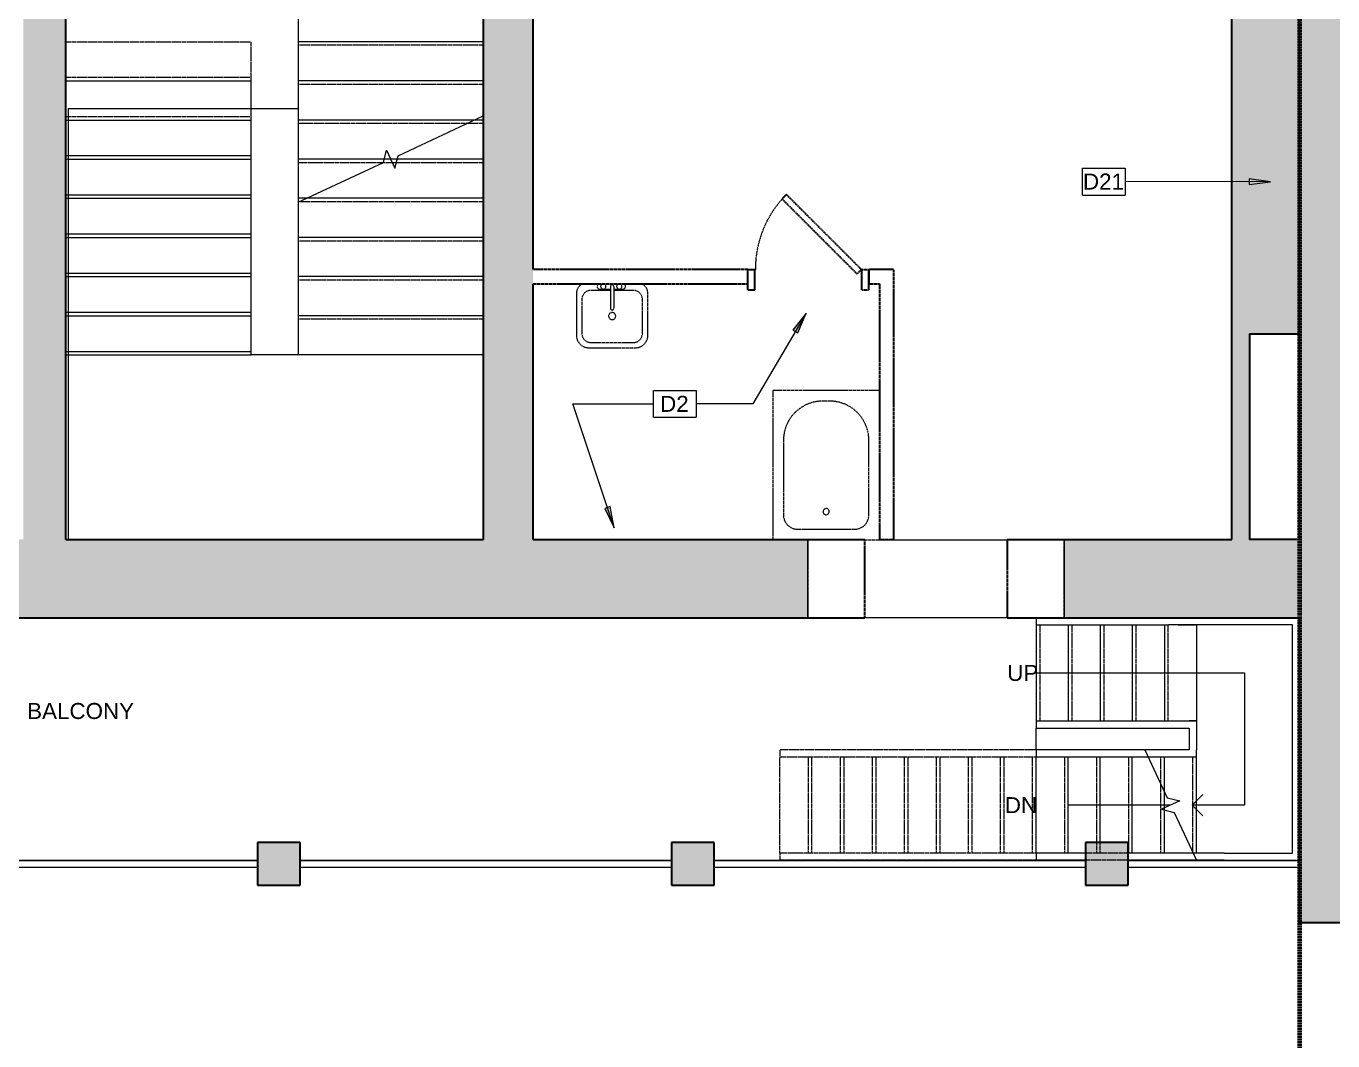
# Model space of a CAD drawing. Header units: inches. Extents: x -1176 to 1545, y -2552 to 978.
# Drawn here: x -356 to 11.1, y -34.4 to 250.7 of the extents above; entities that cross this region are included whole.
import ezdxf

# ---------------------------------------------------------------- set-up
doc = ezdxf.new("R2010")
doc.units = ezdxf.units.IN
doc.header["$MEASUREMENT"] = 0
for name, pattern in [('Dash', [0.25, 0.125, -0.125]), ('Demolished', [0.1875, 0.125, -0.0625]), ('Overhead 1_16_', [0.101562, 0.0625, -0.039062])]:
    doc.linetypes.add(name, pattern=pattern)
for name, color, linetype, lineweight in [('A-ANNO-KEYN', 231, 'Continuous', 9), ('A-ANNO-MATC', 214, 'Dash', 140), ('A-COLS', 52, 'Continuous', 18), ('A-DOOR', 31, 'Demolished', 9), ('A-DOOR-FRAM', 31, 'Demolished', 30), ('A-FLOR', 192, 'Continuous', 18), ('A-FLOR-HRAL', 11, 'Continuous', 18), ('A-WALL', 113, 'Continuous', 18), ('A-WALL-PATT', 111, 'Continuous', 18), ('G-ANNO-TEXT', 231, 'Continuous', 9), ('I-WALL', 2, 'Continuous', 18), ('P-SANR-FIXT', 6, 'Demolished', 9), ('S-STRS', 31, 'Continuous', 18), ('S-STRS-ANNO', 31, 'Continuous', 9), ('S-STRS-IDEN', 31, 'Continuous', 9), ('S-STRS-MBND', 31, 'Continuous', 18)]:
    doc.layers.add(name, color=color, linetype=linetype, lineweight=lineweight)
doc.styles.add('Arial', font='arial.ttf', dxfattribs={"height": 4.5})
doc.styles.add('Swis721 Lt BT', font='swissl.ttf', dxfattribs={"height": 4.5})

# ---------------------------------------------------------------- blocks, each defined once
blk = doc.blocks.new('Single Flush - D2 2_6_ X 8_-8253015-2nd Floor Demo')
at = {"layer": 'A-DOOR', "color": 250, "lineweight": 30}
for p, q in [((-6.17, 23.08), (-7.41, 21.84)), ((14.91, 2), (-6.17, 23.08)), ((-7.41, 21.84), (13.67, 0.76)), ((13.67, 0.76), (14.91, 2))]:
    blk.add_line(p, q, dxfattribs=at)
at = {"layer": 'A-DOOR', "color": 7}
blk.add_arc((14.91, 2), 29.81, 135, 180.5, dxfattribs=at)
at = {"layer": 'A-DOOR-FRAM', "color": 250}
for p, q in [((-17, -3.75), (-17, 2)), ((-17, 2), (-15, 2)), ((-15, -3.75), (-15, 2)), ((15, -3.75), (15, 2)), ((15, 2), (17, 2)), ((17, -3.75), (17, 2)), ((-17, -3.75), (-15, -3.75)), ((15, -3.75), (17, -3.75))]:
    blk.add_line(p, q, dxfattribs=at)
blk = doc.blocks.new('Sink Vanity-Square - 20_ x 18_-5377588-2nd Floor Demo')
at = {"layer": 'P-SANR-FIXT', "color": 7}
for p, q in [((-9.38, 4.59), (-9.38, -6.91)), ((0.12, 5.22), (-5.38, 5.22)), ((-2.88, 5.59), (0.12, 5.59)), ((0.12, 6.33), (0.12, 0.22)), ((1.12, 6.33), (1.12, 0.22)), ((1.12, 5.59), (3.62, 5.59)), ((6.62, 5.22), (1.12, 5.22)), ((10.62, -6.91), (10.62, 4.59)), ((-7.88, 2.72), (-7.88, -6.91)), ((9.12, -6.91), (9.12, 2.72)), ((-6.06, -10.91), (7.3, -10.91)), ((-5.38, -9.41), (6.62, -9.41))]:
    blk.add_line(p, q, dxfattribs=at)
for centre, radius, start, end in [((-6.88, 4.59), 2.5, 90, 180), ((-5.38, 2.72), 2.5, 90, 180), ((-2.88, 6.34), 0.75, 90, 270), ((-1.88, 6.34), 0.75, 360, 180), ((-1.88, 6.34), 0.75, 180, 0), ((0.62, 6.33), 0.5, 360, 180), ((2.62, 6.34), 0.75, 360, 180), ((2.62, 6.34), 0.75, 180, 360), ((3.62, 6.34), 0.75, 270, 90), ((6.62, 2.72), 2.5, 0, 90), ((8.12, 4.59), 2.5, 360, 90), ((0.62, 0.22), 0.5, 180, 0), ((0.62, -2), 1, 360, 180), ((0.62, -2), 1, 180, 0), ((-5.91, -7.4), 3.51, 171.8503, 267.5498), ((-5.38, -6.91), 2.5, 180, 270), ((6.62, -6.91), 2.5, 270, 0), ((7.15, -7.4), 3.51, 272.4502, 8.1497)]:
    blk.add_arc(centre, radius, start, end, dxfattribs=at)
blk = doc.blocks.new('Tub-Rectangular-3D - Tub-Rectangular-3D 2-5518168-2nd Floor Demo')
at = {"layer": 'P-SANR-FIXT', "color": 7}
for p, q in [((-1.72, 32), (-43.58, 32)), ((-1.72, 2), (-1.72, 32)), ((-15.72, 29), (-36.72, 29)), ((-40.72, 25), (-40.72, 9)), ((-4.72, 16), (-4.72, 18)), ((-43.72, 6.14), (-43.72, 2)), ((-36.72, 5), (-15.72, 5)), ((-43.72, 2), (-43.58, 2))]:
    blk.add_line(p, q, dxfattribs=at)
for centre, radius, start, end in [((-36.72, 25), 4, 90, 180), ((-15.72, 18), 11, 360, 90), ((-35.77, 17), 0.875, 90, 270), ((-35.77, 17), 0.875, 270, 90), ((-15.72, 16), 11, 270, 0), ((-36.72, 9), 4, 180, 270)]:
    blk.add_arc(centre, radius, start, end, dxfattribs=at)
blk = doc.blocks.new('Top Rail Type - Top Rail_Internal_-6920474-2nd Floor Demo')
at = {"layer": 'A-FLOR-HRAL', "lineweight": 9}
for p, q in [((-395.34, 16.3), (-291.02, 16.3)), ((-279.02, 16.3), (-174.7, 16.3)), ((-162.7, 16.3), (-58.38, 16.3)), ((-46.38, 16.3), (1.72, 16.3)), ((-291.02, 14.3), (-395.34, 14.3)), ((-174.7, 14.3), (-279.02, 14.3)), ((-58.38, 14.3), (-162.7, 14.3)), ((1.72, 14.3), (-46.38, 14.3))]:
    blk.add_line(p, q, dxfattribs=at)
blk = doc.blocks.new('Top Rail Type - Top Rail_Internal_-V21-2nd Floor Demo')
at = {"layer": 'A-FLOR-HRAL', "lineweight": 9}
for p, q in [((-291.02, 16.3), (-395.34, 16.3)), ((-174.7, 16.3), (-279.02, 16.3)), ((-58.38, 16.3), (-162.7, 16.3)), ((1.72, 16.3), (-46.38, 16.3)), ((-291.02, 14.3), (-395.34, 14.3)), ((-174.7, 14.3), (-279.02, 14.3)), ((-58.38, 14.3), (-162.7, 14.3)), ((1.72, 14.3), (-46.38, 14.3))]:
    blk.add_line(p, q, dxfattribs=at)
blk = doc.blocks.new('Keynote Tag - Keynote Number - Boxed-135510-2nd Floor Demo')
at = {"layer": 'A-ANNO-KEYN'}
for p, q in [((-0.125, -0.0792), (-0.125, 0.0781)), ((-0.125, 0.0781), (0.125, 0.0781)), ((0.125, 0.0781), (0.125, -0.0792)), ((-0.125, -0.0792), (0.125, -0.0792))]:
    blk.add_line(p, q, dxfattribs=at)

msp = doc.modelspace()

# ---------------------------------------------------------------- hatches: boundary and pattern name
at = {"layer": 'A-ANNO-KEYN'}
for points in [[(-6.37, 206.99), (-12.37, 207.78), (-12.37, 206.2)], [(-136.86, 170.08), (-140.58, 165.31), (-139.22, 164.51)], [(-190.76, 109.76), (-191.92, 115.7), (-193.42, 115.2)]]:
    msp.add_hatch(color=256, dxfattribs=at).paths.add_polyline_path(points, flags=0)
at = {"layer": 'A-COLS'}
for points in [[(-291.02, 9.32), (-279.02, 9.32), (-279.02, 21.32), (-291.02, 21.32)], [(-174.7, 9.32), (-162.7, 9.32), (-162.7, 21.32), (-174.7, 21.32)], [(-54.17, 9.32), (-46.38, 9.32), (-46.38, 21.32), (-58.38, 21.32), (-58.38, 9.32)]]:
    msp.add_hatch(color=250, dxfattribs=at).paths.add_polyline_path(points, flags=0)
at = {"layer": 'A-WALL-PATT'}
h = msp.add_hatch(color=250, dxfattribs=at)
h.paths.add_polyline_path([(1.72, -1.17), (18.22, -1.17), (18.22, 501.68), (1.72, 501.68), (1.72, 61.65)], flags=0)
h.paths.add_polyline_path([(1.72, 535.68), (18.22, 535.68), (18.22, 814.52), (1.72, 814.52), (1.72, 543.68)], flags=0)
at = {"layer": 'A-WALL-PATT', "lineweight": 9}
h = msp.add_hatch(color=7, dxfattribs=at)
h.paths.add_polyline_path([(-344.82, 106.47), (-344.82, 307.08), (-356.82, 307.08), (-356.82, 106.47)], flags=0)
h.paths.add_polyline_path([(-344.82, 343.08), (-344.82, 543.68), (-356.82, 543.68), (-356.82, 343.08)], flags=0)
h = msp.add_hatch(color=7, dxfattribs=at)
h.paths.add_polyline_path([(-227.57, 106.47), (-213.57, 106.47), (-213.57, 273.18), (-227.57, 273.18), (-227.57, 182.97)], flags=0)
h.paths.add_polyline_path([(-213.57, 307.18), (-213.57, 330.68), (-227.57, 330.68), (-227.57, 307.18)], flags=0)
at = {"layer": 'A-WALL-PATT'}
for points in [[(-7.28, 164.21), (1.72, 164.21), (1.72, 256.29), (-17.28, 256.29), (-17.28, 164.21), (-12.28, 164.21)], [(-17.28, 106.47), (-12.28, 106.47), (-12.28, 164.21), (-17.28, 164.21)], [(-7.28, 84.47), (1.72, 84.47), (1.72, 106.47), (-22.28, 106.47), (-22.28, 84.47)]]:
    msp.add_hatch(color=250, dxfattribs=at).paths.add_polyline_path(points, flags=0)
h = msp.add_hatch(color=250, dxfattribs=at)
h.paths.add_polyline_path([(-382.47, 84.47), (-136.38, 84.47), (-136.38, 106.47), (-421.98, 106.47), (-421.98, 84.47)], flags=0)
h.paths.add_polyline_path([(-22.28, 84.47), (-22.28, 106.47), (-64.38, 106.47), (-64.38, 84.47)], flags=0)
h.paths.add_polyline_path([(-570.07, 84.47), (-493.47, 84.47), (-493.47, 106.47), (-570.07, 106.47), (-570.07, 105.94)], flags=0)

# ---------------------------------------------------------------- linework, layer by layer
at = {"layer": 'A-ANNO-KEYN'}
for p, q in [((-6.37, 206.99), (-47.2, 207.02)), ((-6.37, 206.99), (-12.37, 207.78)), ((-12.37, 207.78), (-12.37, 206.2)), ((-12.37, 206.2), (-6.37, 206.99)), ((-136.86, 170.08), (-151.88, 144.54)), ((-136.86, 170.08), (-140.58, 165.31)), ((-139.22, 164.51), (-136.86, 170.08)), ((-140.58, 165.31), (-139.22, 164.51)), ((-202.46, 144.54), (-179.76, 144.56)), ((-190.76, 109.76), (-202.46, 144.54)), ((-151.88, 144.54), (-167.76, 144.56)), ((-191.92, 115.7), (-193.42, 115.2)), ((-193.42, 115.2), (-190.76, 109.76)), ((-190.76, 109.76), (-191.92, 115.7))]:
    msp.add_line(p, q, dxfattribs=at)
at = {"layer": 'A-ANNO-MATC'}
msp.add_line((1.72, 857.52), (1.72, -90.48), dxfattribs=at)
at = {"layer": 'A-COLS', "color": 8, "lineweight": 30}
for p, q in [((-279.02, 21.32), (-291.02, 21.32)), ((-291.02, 21.32), (-291.02, 9.32)), ((-279.02, 9.32), (-279.02, 21.32)), ((-162.7, 21.32), (-174.7, 21.32)), ((-174.7, 21.32), (-174.7, 9.32)), ((-162.7, 9.32), (-162.7, 21.32)), ((-46.38, 21.32), (-58.38, 21.32)), ((-58.38, 21.32), (-58.38, 9.32)), ((-46.38, 9.32), (-46.38, 21.32)), ((-291.02, 9.32), (-279.02, 9.32)), ((-174.7, 9.32), (-162.7, 9.32)), ((-58.38, 9.32), (-46.38, 9.32))]:
    msp.add_line(p, q, dxfattribs=at)
at = {"layer": 'A-FLOR'}
for p, q in [((-344.1, 106.47), (-344.1, 227.58)), ((-344.1, 227.58), (-279.57, 227.58)), ((-116.24, 106.32), (-80.38, 106.32)), ((-80.38, 84.47), (-120.38, 84.47)), ((-72.22, 47.32), (-72.22, 53.47)), ((-72.22, 18.32), (-72.22, 45.32)), ((-58.38, 16.32), (-69.51, 16.32)), ((-27.22, 16.32), (-46.38, 16.32))]:
    msp.add_line(p, q, dxfattribs=at)
at = {"layer": 'A-WALL', "color": 8, "lineweight": 30}
for p, q in [((1.72, 106.47), (1.72, 314.18)), ((-344.82, 106.47), (-344.82, 307.08)), ((-227.57, 273.18), (-227.57, 106.47)), ((-213.57, 182.32), (-213.57, 273.18)), ((-17.28, 164.21), (-17.28, 256.29)), ((-213.57, 106.47), (-213.57, 178.32)), ((-12.28, 164.21), (1.72, 164.21)), ((-344.82, 106.47), (-227.57, 106.47)), ((-213.57, 106.47), (-120.38, 106.47)), ((-80.38, 106.47), (-17.28, 106.47)), ((1.72, 106.47), (-12.28, 106.47)), ((-421.98, 84.47), (-120.38, 84.47)), ((-80.38, 84.47), (1.72, 84.47)), ((1.72, -1.17), (1.72, 84.47)), ((1.72, -1.17), (118.22, -1.17))]:
    msp.add_line(p, q, dxfattribs=at)
at = {"layer": 'A-WALL', "color": 250, "linetype": 'Demolished', "lineweight": 30}
for p, q in [((-153.24, 182.32), (-213.57, 182.32)), ((-153.24, 178.32), (-153.24, 182.32)), ((-112.24, 182.32), (-119.24, 182.32)), ((-119.24, 182.32), (-119.24, 178.32)), ((-112.24, 106.47), (-112.24, 182.32)), ((-213.57, 178.32), (-153.24, 178.32)), ((-119.24, 178.32), (-116.24, 178.32)), ((-116.24, 178.32), (-116.24, 106.47)), ((-120.38, 84.47), (-120.38, 106.47)), ((-116.24, 106.47), (-112.24, 106.47)), ((-80.38, 106.47), (-80.38, 84.47))]:
    msp.add_line(p, q, dxfattribs=at)
at = {"layer": 'A-WALL', "lineweight": 9}
for p, q in [((-136.38, 84.47), (-136.38, 106.47)), ((-64.38, 106.47), (-64.38, 84.47))]:
    msp.add_line(p, q, dxfattribs=at)
at = {"layer": 'A-WALL', "color": 7, "linetype": 'Demolished', "lineweight": 9}
for p, q in [((-136.38, 106.47), (-136.38, 84.47)), ((-64.38, 84.47), (-64.38, 106.47))]:
    msp.add_line(p, q, dxfattribs=at)
at = {"layer": 'I-WALL', "color": 8, "lineweight": 30}
for p, q in [((-17.28, 106.47), (-17.28, 164.21)), ((-12.28, 164.21), (-12.28, 106.47))]:
    msp.add_line(p, q, dxfattribs=at)
at = {"layer": 'S-STRS', "lineweight": 9}
for p, q in [((-279.57, 257.32), (-279.57, 246.32)), ((-279.57, 246.32), (-279.57, 235.32)), ((-227.57, 246.32), (-279.57, 246.32)), ((-344.82, 235.32), (-292.82, 235.32)), ((-292.82, 224.32), (-292.82, 235.32)), ((-279.57, 235.32), (-279.57, 224.32)), ((-227.57, 235.32), (-279.57, 235.32)), ((-344.82, 224.32), (-292.82, 224.32)), ((-292.82, 213.32), (-292.82, 224.32)), ((-279.57, 224.32), (-279.57, 213.32)), ((-229.98, 224.32), (-279.57, 224.32)), ((-227.57, 224.32), (-229.98, 224.32)), ((-344.1, 213.32), (-292.82, 213.32)), ((-292.82, 202.32), (-292.82, 213.32)), ((-279.57, 213.32), (-279.57, 202.32)), ((-255.38, 213.32), (-279.57, 213.32)), ((-253.57, 213.32), (-255.38, 213.32)), ((-251.76, 213.32), (-253.57, 213.32)), ((-227.57, 213.32), (-251.76, 213.32)), ((-344.1, 202.32), (-292.82, 202.32)), ((-292.82, 191.32), (-292.82, 202.32)), ((-279.57, 202.32), (-279.57, 201.2)), ((-277.16, 202.32), (-279.57, 202.32)), ((-227.57, 202.32), (-277.16, 202.32)), ((-279.57, 201.2), (-279.57, 191.32)), ((-344.1, 191.32), (-292.82, 191.32)), ((-292.82, 180.32), (-292.82, 191.32)), ((-279.57, 191.32), (-279.57, 180.32)), ((-227.57, 191.32), (-279.57, 191.32)), ((-344.1, 180.32), (-292.82, 180.32)), ((-292.82, 169.32), (-292.82, 180.32)), ((-279.57, 180.32), (-279.57, 169.32)), ((-227.57, 180.32), (-279.57, 180.32)), ((-344.1, 169.32), (-292.82, 169.32)), ((-292.82, 158.32), (-292.82, 169.32)), ((-279.57, 169.32), (-279.57, 158.32)), ((-227.57, 169.32), (-279.57, 169.32)), ((-344.1, 158.32), (-292.82, 158.32)), ((-279.57, 158.32), (-292.82, 158.32)), ((-227.57, 158.32), (-279.57, 158.32)), ((-72.22, 84.47), (-72.22, 82.47)), ((-72.22, 82.47), (-63.22, 82.47)), ((-72.22, 82.47), (-72.22, 55.47)), ((-63.22, 82.47), (-54.22, 82.47)), ((-63.22, 82.47), (-63.22, 55.47)), ((-54.22, 82.47), (-45.22, 82.47)), ((-54.22, 82.47), (-54.22, 55.47)), ((-45.22, 82.47), (-36.22, 82.47)), ((-45.22, 82.47), (-45.22, 55.47)), ((-36.22, 82.47), (-35.04, 82.47)), ((-36.22, 82.47), (-36.22, 55.47)), ((-0.22, 82.47), (-35.04, 82.47)), ((-32.33, 82.47), (-27.22, 82.47)), ((-27.22, 82.47), (-27.22, 55.47)), ((-0.22, 18.32), (-0.22, 82.47)), ((-72.22, 55.47), (-72.22, 53.47)), ((-72.22, 55.47), (-63.22, 55.47)), ((-63.22, 55.47), (-54.22, 55.47)), ((-54.22, 55.47), (-45.22, 55.47)), ((-45.22, 55.47), (-36.22, 55.47)), ((-36.22, 55.47), (-29.22, 55.47)), ((-27.22, 55.47), (-29.22, 55.47)), ((-29.22, 55.47), (-27.22, 55.47)), ((-27.22, 55.47), (-27.22, 47.32)), ((-72.22, 53.47), (-29.22, 53.47)), ((-29.22, 53.47), (-29.22, 47.32)), ((-72.22, 47.32), (-72.22, 45.32)), ((-41.67, 47.32), (-72.22, 47.32)), ((-63.22, 45.32), (-72.22, 45.32)), ((-54.22, 45.32), (-63.22, 45.32)), ((-63.22, 18.32), (-63.22, 45.32)), ((-45.22, 45.32), (-54.22, 45.32)), ((-54.22, 21.32), (-54.22, 45.32)), ((-40.74, 45.32), (-45.22, 45.32)), ((-45.22, 18.32), (-45.22, 45.32)), ((-29.22, 47.32), (-41.67, 47.32)), ((-36.22, 45.32), (-40.74, 45.32)), ((-27.22, 45.32), (-36.22, 45.32)), ((-36.22, 35.62), (-36.22, 45.32)), ((-27.22, 45.32), (-27.22, 47.32)), ((-27.22, 18.32), (-27.22, 45.32)), ((-36.22, 31), (-36.22, 35.62)), ((-36.22, 30.45), (-36.22, 31)), ((-36.22, 18.32), (-36.22, 30.45)), ((-72.22, 18.32), (-72.22, 16.32)), ((-63.22, 18.32), (-72.22, 18.32)), ((-69.51, 16.32), (-72.22, 16.32)), ((-58.38, 18.32), (-63.22, 18.32)), ((-45.22, 18.32), (-46.38, 18.32)), ((-36.22, 18.32), (-45.22, 18.32)), ((-28.15, 18.32), (-36.22, 18.32)), ((-27.22, 18.32), (-28.15, 18.32)), ((-19.4, 18.32), (-27.22, 18.32)), ((-19.4, 16.32), (-27.22, 16.32)), ((-19.4, 18.32), (-0.22, 18.32)), ((-19.4, 16.32), (1.72, 16.32))]:
    msp.add_line(p, q, dxfattribs=at)
at = {"layer": 'S-STRS', "linetype": 'Overhead 1_16_', "lineweight": 9}
for p, q in [((-227.57, 245.32), (-279.57, 245.32)), ((-227.57, 234.32), (-279.57, 234.32)), ((-344.82, 225.32), (-292.82, 225.32)), ((-232.13, 223.32), (-279.57, 223.32)), ((-227.57, 223.32), (-232.13, 223.32)), ((-344.1, 214.32), (-292.82, 214.32)), ((-255.72, 212.32), (-279.57, 212.32)), ((-253.1, 212.32), (-255.72, 212.32)), ((-252.01, 212.32), (-253.1, 212.32)), ((-227.57, 212.32), (-252.01, 212.32)), ((-344.1, 203.32), (-292.82, 203.32)), ((-279.3, 201.32), (-279.57, 201.32)), ((-227.57, 201.32), (-279.3, 201.32)), ((-344.1, 192.32), (-292.82, 192.32)), ((-227.57, 190.32), (-279.57, 190.32)), ((-344.1, 181.32), (-292.82, 181.32)), ((-227.57, 179.32), (-279.57, 179.32)), ((-344.1, 170.32), (-292.82, 170.32)), ((-227.57, 168.32), (-279.57, 168.32)), ((-344.1, 159.32), (-292.82, 159.32)), ((-71.22, 82.47), (-71.22, 55.47)), ((-62.22, 82.47), (-62.22, 55.47)), ((-53.22, 82.47), (-53.22, 55.47)), ((-44.22, 82.47), (-44.22, 55.47)), ((-35.22, 82.47), (-35.22, 55.47)), ((-64.22, 18.32), (-64.22, 45.32)), ((-55.22, 21.32), (-55.22, 45.32)), ((-46.22, 18.32), (-46.22, 45.32)), ((-37.22, 37.77), (-37.22, 45.32)), ((-28.22, 18.47), (-28.22, 45.32)), ((-37.22, 18.32), (-37.22, 37.77)), ((-28.22, 18.32), (-28.22, 18.47))]:
    msp.add_line(p, q, dxfattribs=at)
at = {"layer": 'S-STRS-ANNO'}
for p, q in [((-72.22, 68.97), (-63.22, 68.97)), ((-63.22, 68.97), (-54.22, 68.97)), ((-54.22, 68.97), (-45.22, 68.97)), ((-45.22, 68.97), (-36.22, 68.97)), ((-36.22, 68.97), (-27.22, 68.97)), ((-27.22, 68.97), (-13.72, 68.97)), ((-13.72, 68.97), (-13.72, 31.82)), ((-28.45, 31.82), (-25.45, 34.82)), ((-54.22, 31.82), (-63.22, 31.82)), ((-45.22, 31.82), (-54.22, 31.82)), ((-36.22, 31.82), (-45.22, 31.82)), ((-34.45, 31.82), (-36.22, 31.82)), ((-27.22, 31.82), (-28.45, 31.82)), ((-28.45, 31.82), (-25.45, 28.82)), ((-13.72, 31.82), (-27.22, 31.82))]:
    msp.add_line(p, q, dxfattribs=at)
at = {"layer": 'S-STRS-MBND', "linetype": 'Overhead 1_16_', "lineweight": 9}
for p, q in [((-344.82, 246.32), (-292.82, 246.32)), ((-344.82, 158.32), (-344.82, 246.32)), ((-292.82, 158.32), (-292.82, 246.32)), ((-344.82, 236.32), (-292.82, 236.32)), ((-344.82, 235.32), (-292.82, 235.32)), ((-344.82, 225.32), (-292.82, 225.32)), ((-344.82, 224.32), (-292.82, 224.32)), ((-227.57, 224.32), (-229.98, 224.32)), ((-227.57, 223.32), (-232.13, 223.32)), ((-344.82, 214.32), (-292.82, 214.32)), ((-344.82, 213.32), (-292.82, 213.32)), ((-253.57, 213.32), (-255.38, 213.32)), ((-227.57, 213.32), (-251.76, 213.32)), ((-253.1, 212.32), (-255.72, 212.32)), ((-227.57, 212.32), (-252.01, 212.32)), ((-227.57, 207.32), (-227.57, 158.32)), ((-344.82, 203.32), (-292.82, 203.32)), ((-344.82, 202.32), (-292.82, 202.32)), ((-227.57, 202.32), (-277.16, 202.32)), ((-279.57, 201.2), (-279.57, 158.32)), ((-227.57, 201.32), (-279.3, 201.32)), ((-344.82, 192.32), (-292.82, 192.32)), ((-344.82, 191.32), (-292.82, 191.32)), ((-227.57, 191.32), (-279.57, 191.32)), ((-227.57, 190.32), (-279.57, 190.32)), ((-344.82, 181.32), (-292.82, 181.32)), ((-344.82, 180.32), (-292.82, 180.32)), ((-227.57, 180.32), (-279.57, 180.32)), ((-227.57, 179.32), (-279.57, 179.32)), ((-344.82, 170.32), (-292.82, 170.32)), ((-344.82, 169.32), (-292.82, 169.32)), ((-227.57, 169.32), (-279.57, 169.32)), ((-227.57, 168.32), (-279.57, 168.32)), ((-344.82, 159.32), (-292.82, 159.32)), ((-344.82, 158.32), (-344.82, 106.32)), ((-344.82, 158.32), (-292.82, 158.32)), ((-279.57, 158.32), (-292.82, 158.32)), ((-227.57, 158.32), (-279.57, 158.32)), ((-227.57, 106.32), (-227.57, 158.32)), ((-344.82, 106.32), (-227.57, 106.32)), ((-144.22, 47.32), (-144.22, 45.32)), ((-41.67, 47.32), (-144.22, 47.32)), ((-40.74, 45.32), (-144.22, 45.32)), ((-144.22, 18.32), (-144.22, 45.32)), ((-136.22, 18.32), (-136.22, 45.32)), ((-135.22, 18.32), (-135.22, 45.32)), ((-127.22, 18.32), (-127.22, 45.32)), ((-126.22, 18.32), (-126.22, 45.32)), ((-118.22, 18.32), (-118.22, 45.32)), ((-117.22, 18.32), (-117.22, 45.32)), ((-109.22, 18.32), (-109.22, 45.32)), ((-108.22, 18.32), (-108.22, 45.32)), ((-100.22, 18.32), (-100.22, 45.32)), ((-99.22, 18.32), (-99.22, 45.32)), ((-91.22, 18.32), (-91.22, 45.32)), ((-90.22, 18.32), (-90.22, 45.32)), ((-82.22, 18.32), (-82.22, 45.32)), ((-81.22, 18.32), (-81.22, 45.32)), ((-73.22, 18.32), (-73.22, 45.32)), ((-72.22, 18.32), (-72.22, 45.32)), ((-64.22, 18.32), (-64.22, 45.32)), ((-63.22, 18.32), (-63.22, 45.32)), ((-55.22, 18.32), (-55.22, 45.32)), ((-54.22, 18.32), (-54.22, 45.32)), ((-46.22, 18.32), (-46.22, 45.32)), ((-45.22, 18.32), (-45.22, 45.32)), ((-37.22, 18.32), (-37.22, 37.77)), ((-36.22, 31), (-36.22, 35.62)), ((-36.22, 18.32), (-36.22, 30.45)), ((-28.22, 18.32), (-28.22, 18.47)), ((-144.22, 18.32), (-144.22, 16.32)), ((-28.15, 18.32), (-144.22, 18.32)), ((-27.22, 16.32), (-144.22, 16.32))]:
    msp.add_line(p, q, dxfattribs=at)
at = {"layer": 'S-STRS-MBND', "lineweight": 9}
for p, q in [((-251.53, 214.28), (-227.57, 225.45)), ((-255.61, 212.37), (-254.76, 215.87)), ((-254.76, 215.87), (-252.38, 210.78)), ((-252.38, 210.78), (-251.53, 214.28)), ((-279.57, 201.2), (-255.61, 212.37)), ((-41.67, 47.32), (-35.4, 33.86)), ((-35.4, 33.86), (-31.9, 33.01)), ((-31.9, 33.01), (-37, 30.64)), ((-37, 30.64), (-33.5, 29.78)), ((-33.5, 29.78), (-27.22, 16.32))]:
    msp.add_line(p, q, dxfattribs=at)

# ---------------------------------------------------------------- block references
at = {"layer": 'A-ANNO-KEYN', "xscale": 47.99999999999997, "yscale": 47.99999999999997, "zscale": 47.99999999999997}
for p in [(-53.2, 207.04), (-173.76, 144.59), (-173.76, 144.59)]:
    msp.add_blockref('Keynote Tag - Keynote Number - Boxed-135510-2nd Floor Demo', p, dxfattribs=at)
at = {"layer": 'A-DOOR', "color": 7}
msp.add_blockref('Single Flush - D2 2_6_ X 8_-8253015-2nd Floor Demo', (-136.24, 180.32), dxfattribs=at)
at = {"layer": 'A-FLOR-HRAL', "lineweight": 9}
for name in ['Top Rail Type - Top Rail_Internal_-6920474-2nd Floor Demo', 'Top Rail Type - Top Rail_Internal_-V21-2nd Floor Demo']:
    msp.add_blockref(name, (0, 0), dxfattribs=at)
at = {"layer": 'P-SANR-FIXT', "color": 7}
msp.add_blockref('Sink Vanity-Square - 20_ x 18_-5377588-2nd Floor Demo', (-191.99, 171.23), dxfattribs=at)
at = {"layer": 'P-SANR-FIXT', "color": 7, "rotation": 89.99999999999991}
msp.add_blockref('Tub-Rectangular-3D - Tub-Rectangular-3D 2-5518168-2nd Floor Demo', (-114.24, 150.05), dxfattribs=at)

# ---------------------------------------------------------------- texts
at = {"layer": 'A-ANNO-KEYN', "char_height": 4.5, "attachment_point": 1, "style": 'Arial'}
for s, insert, width in [('D21', (-59.09, 209.27), 14.0895), ('D2', (-177.9, 146.82), 9.8475), ('D2', (-177.9, 146.82), 9.8475)]:
    msp.add_mtext(s, dxfattribs=dict(at, insert=insert, width=width))
at = {"layer": 'G-ANNO-TEXT', "color": 7, "insert": (-355.73, 60.52), "char_height": 4.5, "width": 34.845, "attachment_point": 1, "style": 'Swis721 Lt BT'}
msp.add_mtext('BALCONY', dxfattribs=at)
at = {"layer": 'S-STRS-IDEN', "char_height": 4.5, "attachment_point": 1, "line_spacing_factor": 1.005062, "style": 'Swis721 Lt BT'}
for s, insert, width in [('UP', (-80.36, 71.21), 9.7692), ('DN', (-81.04, 34.06), 10.5833)]:
    msp.add_mtext(s, dxfattribs=dict(at, insert=insert, width=width))

doc.saveas('drawing.dxf')
